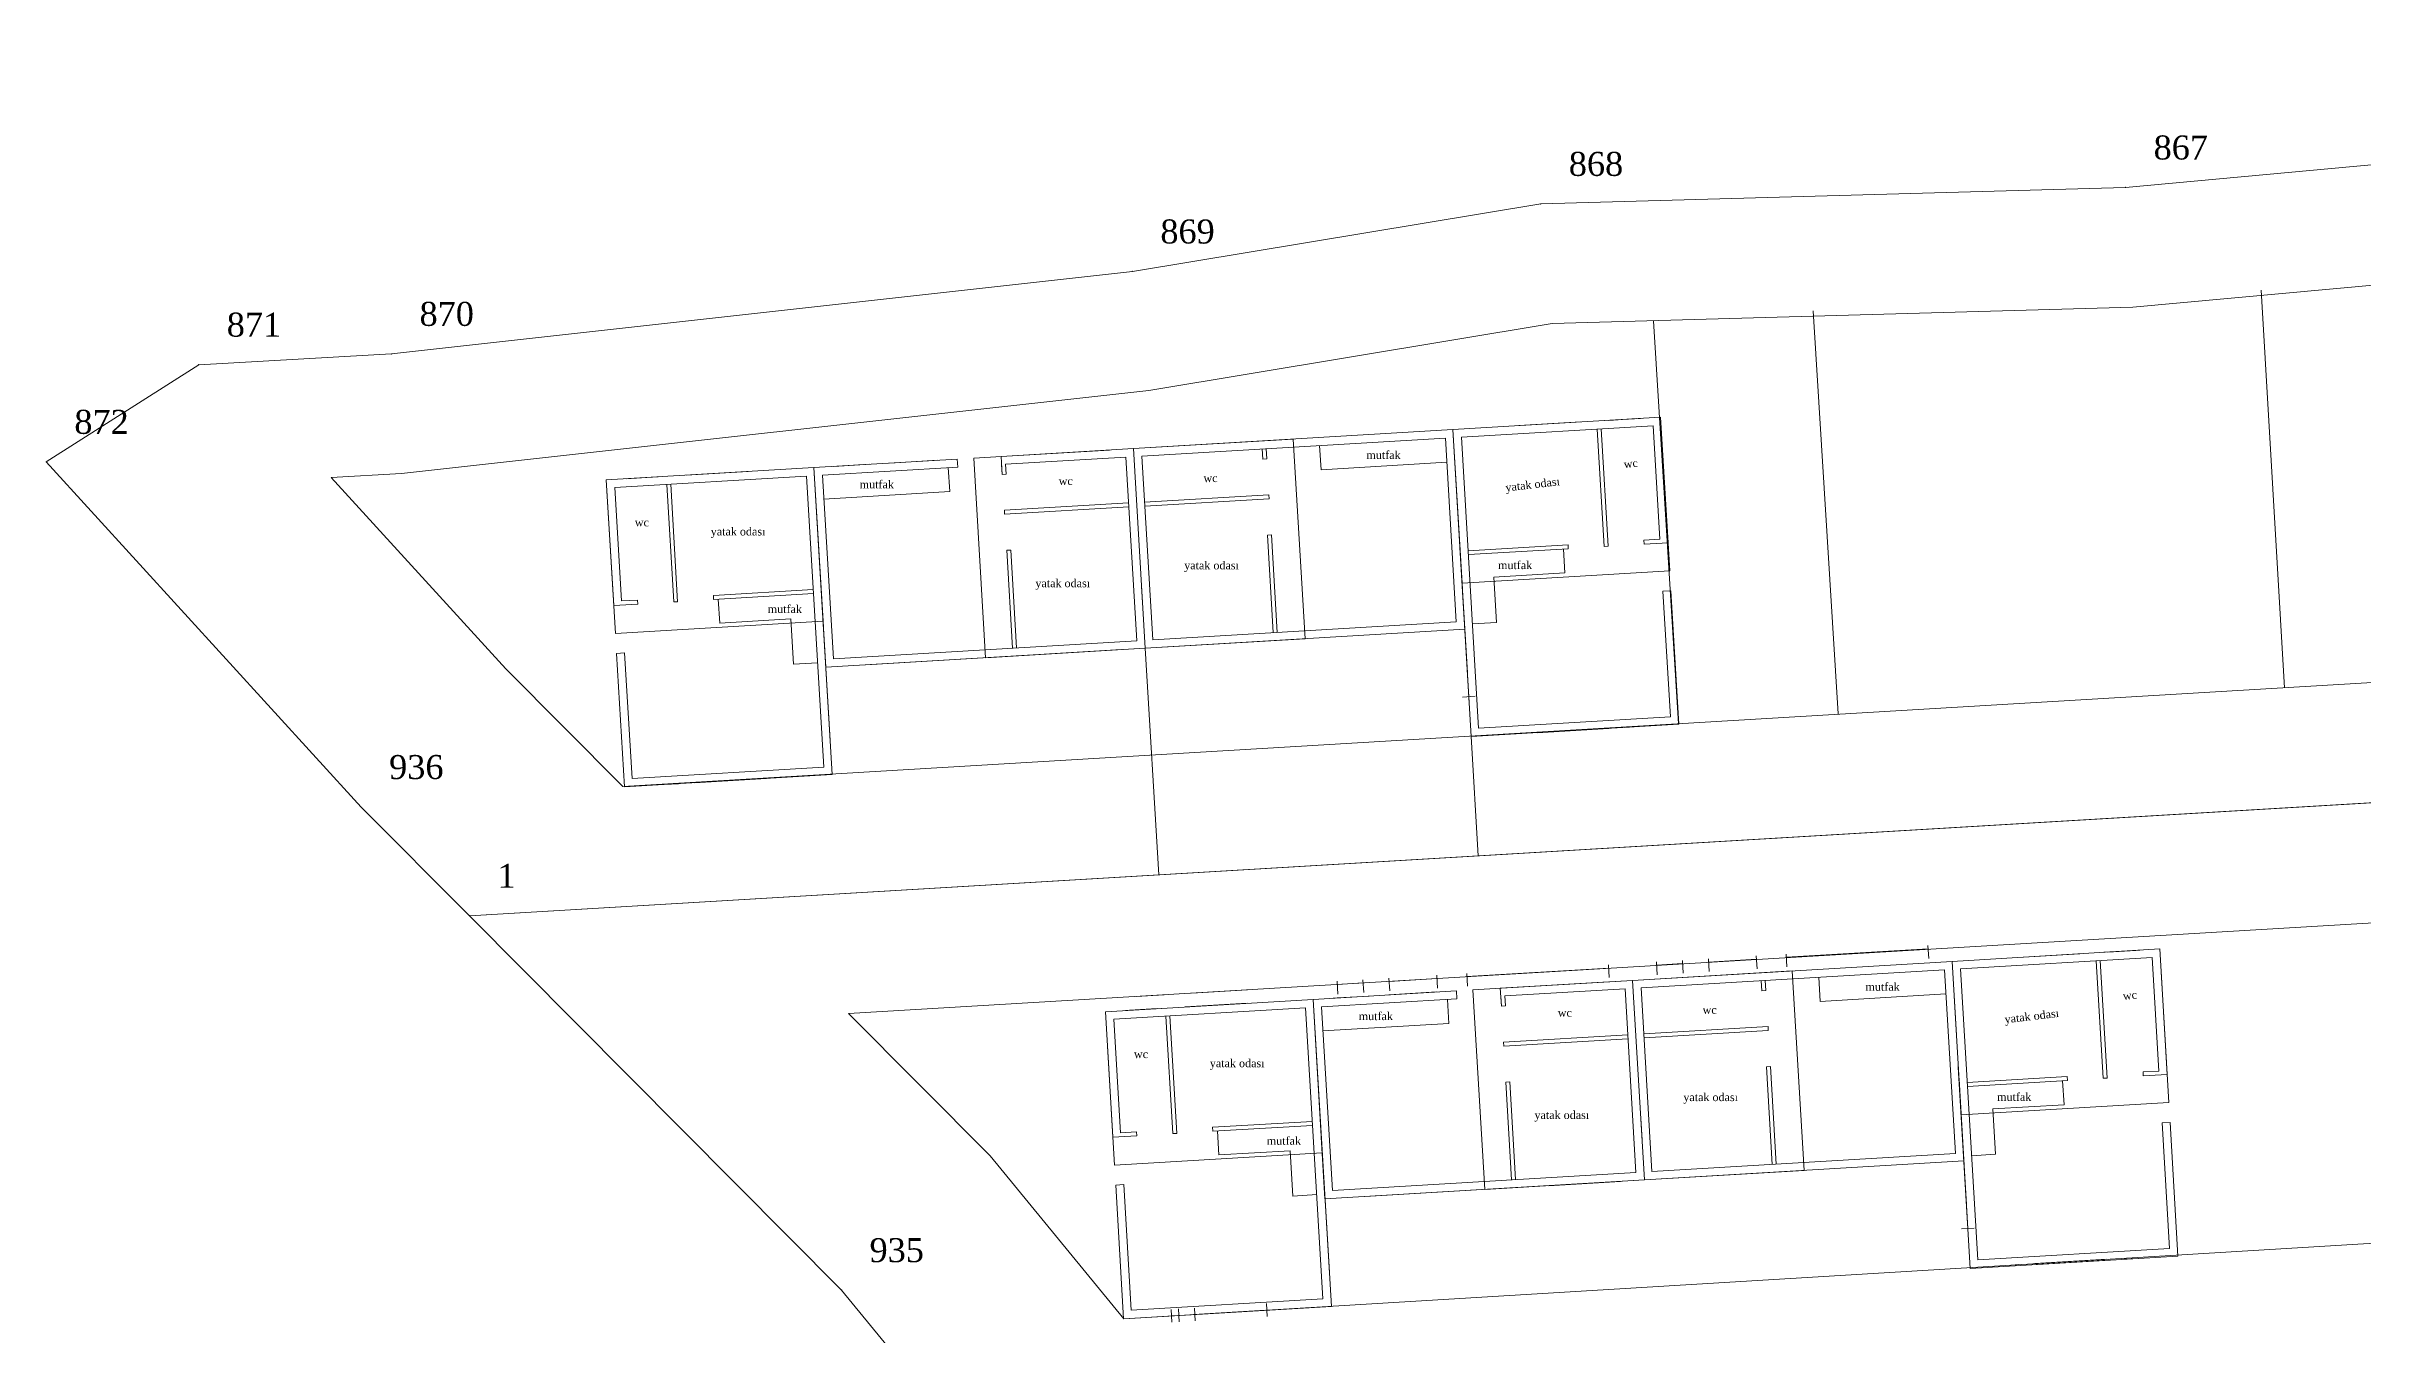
# Model space of a CAD drawing. Header units: metres. Extents: x 566281 to 566551, y 4178515 to 4178592.
# Drawn here: x 566396.6 to 566454.5, y 4178558.5 to 4178590.7 of the extents above; entities that cross this region are included whole.
import ezdxf

# ---------------------------------------------------------------- set-up
doc = ezdxf.new("R2010")
doc.units = ezdxf.units.M
doc.layers.get('0').update_dxf_attribs({"color": 5, "lineweight": 0})
for name, color, linetype, lineweight in [('ADA_SINIR', 5, 'Continuous', 0), ('ASMAKAT', 30, 'Continuous', 0), ('BAHÇEDUVARI', 3, 'Continuous', 0), ('BINA_115', 1, 'Continuous', 0), ('CEKME_MESAFESI', 2, 'Continuous', 0), ('DUVAR', 18, 'Continuous', 0), ('NOKTA', 7, 'Continuous', 0), ('NOKTA_NO', 8, 'Continuous', 0), ('PARSEL_BOLME', 1, 'Continuous', 0), ('PARSEL_SINIR', 3, 'Continuous', 0), ('TASLAK_DUVAR', 7, 'Continuous', 0), ('TASLAK_KAPI', 1, 'Continuous', 0), ('TASLAK_PENCERE', 3, 'Continuous', 0), ('TEZGAH', 157, 'Continuous', 0), ('YAZI', 132, 'Continuous', 0)]:
    doc.layers.add(name, color=color, linetype=linetype, lineweight=lineweight)
doc.styles.get("Standard").update_dxf_attribs({"font": 'times.ttf'})

msp = doc.modelspace()

# ---------------------------------------------------------------- linework, layer by layer
for p, q in [((566435.35, 4178581.151), (566435.525, 4178578.212)), ((566435.45, 4178581.157), (566435.625, 4178578.218)), ((566412.088, 4178579.767), (566412.263, 4178576.828)), ((566412.188, 4178579.773), (566412.362, 4178576.834)), ((566434.621, 4178578.258), (566434.626, 4178578.158)), ((566436.517, 4178578.371), (566436.523, 4178578.271)), ((566413.255, 4178576.987), (566413.261, 4178576.888)), ((566411.358, 4178576.875), (566411.364, 4178576.775)), ((566447.827, 4178567.855), (566448.002, 4178564.916)), ((566447.927, 4178567.861), (566448.102, 4178564.922)), ((566424.565, 4178566.472), (566424.74, 4178563.533)), ((566424.665, 4178566.478), (566424.84, 4178563.539)), ((566447.098, 4178564.962), (566447.104, 4178564.863)), ((566448.995, 4178565.075), (566449, 4178564.975)), ((566425.732, 4178563.692), (566425.738, 4178563.592)), ((566423.836, 4178563.579), (566423.842, 4178563.479))]:
    msp.add_line(p, q)
for points in [[(566432.123, 4178578.109, 0), (566434.621, 4178578.258, 0)], [(566432.129, 4178578.01, 0), (566434.626, 4178578.158, 0)], [(566436.517, 4178578.371, 0), (566436.916, 4178578.395, 0)], [(566415.752, 4178577.136, 0), (566413.255, 4178576.987, 0)], [(566415.758, 4178577.036, 0), (566413.261, 4178576.888, 0)], [(566436.994, 4178577.097, 0), (566437.193, 4178577.109, 0)], [(566411.358, 4178576.875, 0), (566410.959, 4178576.851, 0)], [(566411.036, 4178575.553, 0), (566410.837, 4178575.541, 0)], [(566444.601, 4178564.814, 0), (566447.098, 4178564.962, 0)], [(566444.606, 4178564.714, 0), (566447.104, 4178564.863, 0)], [(566448.995, 4178565.075, 0), (566449.394, 4178565.099, 0)], [(566428.23, 4178563.84, 0), (566425.732, 4178563.692, 0)], [(566428.236, 4178563.74, 0), (566425.738, 4178563.592, 0)], [(566449.471, 4178563.801, 0), (566449.671, 4178563.813, 0)], [(566423.836, 4178563.579, 0), (566423.436, 4178563.555, 0)], [(566423.514, 4178562.258, 0), (566423.314, 4178562.246, 0)]]:
    msp.add_polyline3d(points)
at = {"layer": 'ADA_SINIR'}
msp.add_polyline3d([(566455.39, 4178543.76, 0), (566446.28, 4178534.52, 0), (566439.05, 4178526.23, 0), (566435.89, 4178520.41, 0), (566432.46, 4178537.17, 0), (566428.54, 4178544.88, 0), (566419.7, 4178555.67, 0), (566416.46, 4178559.62, 0), (566407.16, 4178568.98, 0), (566404.45, 4178571.7, 0), (566396.58, 4178580.33, 0), (566396.58, 4178580.33, 0), (566400.39, 4178582.76, 0), (566405.21, 4178583.03, 0), (566423.73, 4178585.09, 0), (566433.94, 4178586.78, 0), (566448.56, 4178587.19, 0), (566462.47, 4178588.47, 0)], dxfattribs=at)
at = {"layer": 'ASMAKAT'}
for points in [[(566437.164, 4178577.607, 0), (566431.971, 4178577.298, 0), (566431.743, 4178581.137, 0), (566436.935, 4178581.445, 0), (566437.164, 4178577.607, 0)], [(566437.164, 4178577.607, 0), (566431.971, 4178577.298, 0), (566431.743, 4178581.137, 0), (566436.935, 4178581.445, 0), (566437.164, 4178577.607, 0)], [(566420.061, 4178575.433, 0), (566424.054, 4178575.671, 0), (566423.757, 4178580.662, 0), (566419.764, 4178580.424, 0), (566420.061, 4178575.433, 0)], [(566424.054, 4178575.671, 0), (566428.047, 4178575.908, 0), (566427.75, 4178580.899, 0), (566423.757, 4178580.662, 0), (566424.054, 4178575.671, 0)], [(566410.807, 4178576.04, 0), (566416, 4178576.349, 0), (566415.771, 4178580.187, 0), (566410.579, 4178579.878, 0), (566410.807, 4178576.04, 0)], [(566410.807, 4178576.04, 0), (566416, 4178576.349, 0), (566415.771, 4178580.187, 0), (566410.579, 4178579.878, 0), (566410.807, 4178576.04, 0)], [(566449.641, 4178564.312, 0), (566444.448, 4178564.003, 0), (566444.22, 4178567.841, 0), (566449.413, 4178568.15, 0), (566449.641, 4178564.312, 0)], [(566449.641, 4178564.312, 0), (566444.448, 4178564.003, 0), (566444.22, 4178567.841, 0), (566449.413, 4178568.15, 0), (566449.641, 4178564.312, 0)], [(566432.538, 4178562.137, 0), (566436.531, 4178562.375, 0), (566436.234, 4178567.366, 0), (566432.241, 4178567.129, 0), (566432.538, 4178562.137, 0)], [(566436.531, 4178562.375, 0), (566440.524, 4178562.612, 0), (566440.227, 4178567.603, 0), (566436.234, 4178567.366, 0), (566436.531, 4178562.375, 0)], [(566423.284, 4178562.744, 0), (566428.477, 4178563.053, 0), (566428.249, 4178566.891, 0), (566423.056, 4178566.582, 0), (566423.284, 4178562.744, 0)], [(566423.284, 4178562.744, 0), (566428.477, 4178563.053, 0), (566428.249, 4178566.891, 0), (566423.056, 4178566.582, 0), (566423.284, 4178562.744, 0)]]:
    msp.add_polyline3d(points, close=True, dxfattribs=at)
at = {"layer": 'BAHÇEDUVARI'}
for p, q in [((566424.054, 4178575.671), (566424.391, 4178570.005)), ((566432.199, 4178573.46), (566432.377, 4178570.48))]:
    msp.add_line(p, q, dxfattribs=at)
for points in [[(566452.534, 4178574.682, 0), (566451.948, 4178584.621, 0)], [(566441.374, 4178574.031, 0), (566440.747, 4178584.106, 0)]]:
    msp.add_polyline3d(points, dxfattribs=at)
at = {"layer": 'BINA_115'}
for p, q in [((566431.743, 4178581.137), (566436.935, 4178581.445)), ((566432.199, 4178573.46), (566431.743, 4178581.137)), ((566415.771, 4178580.187), (566410.579, 4178579.878)), ((566416.228, 4178572.51), (566415.771, 4178580.187)), ((566437.392, 4178573.769), (566432.199, 4178573.46)), ((566411.035, 4178572.202), (566416.228, 4178572.51)), ((566444.22, 4178567.841), (566449.413, 4178568.15)), ((566444.677, 4178560.164), (566444.22, 4178567.841)), ((566428.249, 4178566.891), (566423.056, 4178566.582)), ((566428.705, 4178559.215), (566428.249, 4178566.891)), ((566449.869, 4178560.473), (566444.677, 4178560.164)), ((566423.513, 4178558.906), (566428.705, 4178559.215))]:
    msp.add_line(p, q, dxfattribs=at)
for points in [[(566420.45, 4178580.465, 0), (566423.757, 4178580.662, 0), (566424.054, 4178575.671, 0), (566416.068, 4178575.196, 0), (566416.068, 4178575.196, 0), (566415.771, 4178580.187, 0), (566419.352, 4178580.4, 0)], [(566432.927, 4178567.169, 0), (566436.234, 4178567.366, 0), (566436.531, 4178562.375, 0), (566428.545, 4178561.9, 0), (566428.545, 4178561.9, 0), (566428.249, 4178566.891, 0), (566431.829, 4178567.104, 0)]]:
    msp.add_polyline3d(points, dxfattribs=at)
at = {"layer": 'CEKME_MESAFESI'}
for points in [[(566405.46, 4178580.039, 0), (566424.141, 4178582.117, 0), (566434.228, 4178583.787, 0), (566448.74, 4178584.194, 0), (566462.398, 4178585.451, 0), (566472.943, 4178583.97, 0), (566489.228, 4178584, 0), (566502.828, 4178585.133, 0), (566517.699, 4178586.372, 0), (566526.9, 4178587.244, 0), (566539.77, 4178587.649, 0), (566541.424, 4178582.061, 0), (566543.051, 4178580.067, 0), (566410.996, 4178572.213, 0), (566408.07, 4178575.151, 0), (566403.702, 4178579.941, 0), (566405.46, 4178580.039, 0)], [(566423.513, 4178558.906, 0), (566420.175, 4178562.975, 0), (566416.635, 4178566.538, 0), (566529.75, 4178573.265, 0), (566524.255, 4178570.716, 0), (566516.762, 4178564.541, 0), (566423.513, 4178558.906, 0)]]:
    msp.add_polyline3d(points, close=True, dxfattribs=at)
at = {"layer": 'DUVAR'}
for p, q in [((566420.45, 4178580.465), (566420.476, 4178580.016)), ((566426.976, 4178580.653), (566426.991, 4178580.398)), ((566427.076, 4178580.659), (566427.091, 4178580.404)), ((566428.41, 4178580.738), (566428.446, 4178580.133)), ((566419.128, 4178580.186), (566419.164, 4178579.587)), ((566419.352, 4178580.4), (566419.364, 4178580.2)), ((566420.462, 4178580.265), (566420.476, 4178580.016)), ((566420.476, 4178580.016), (566420.576, 4178580.022)), ((566420.562, 4178580.271), (566420.576, 4178580.022)), ((566427.091, 4178580.404), (566426.991, 4178580.398)), ((566431.591, 4178580.321), (566428.446, 4178580.133)), ((566416.018, 4178579.4), (566419.164, 4178579.587)), ((566420.53, 4178579.118), (566423.637, 4178579.303)), ((566427.145, 4178579.505), (566424.037, 4178579.321)), ((566427.151, 4178579.406), (566424.043, 4178579.221)), ((566427.145, 4178579.505), (566427.151, 4178579.406)), ((566420.53, 4178579.118), (566420.536, 4178579.018)), ((566420.536, 4178579.018), (566423.643, 4178579.203)), ((566420.589, 4178578.12), (566420.689, 4178578.126)), ((566420.589, 4178578.12), (566420.735, 4178575.673)), ((566420.689, 4178578.126), (566420.835, 4178575.679)), ((566427.204, 4178578.507), (566427.104, 4178578.501)), ((566427.104, 4178578.501), (566427.25, 4178576.061)), ((566427.204, 4178578.507), (566427.349, 4178576.067)), ((566435.625, 4178578.218), (566435.525, 4178578.212)), ((566435.625, 4178578.218), (566435.525, 4178578.212)), ((566437.122, 4178578.307), (566436.523, 4178578.271)), ((566410.765, 4178576.739), (566411.364, 4178576.775)), ((566412.263, 4178576.828), (566412.362, 4178576.834)), ((566412.263, 4178576.828), (566412.362, 4178576.834)), ((566431.829, 4178567.104), (566431.841, 4178566.904)), ((566432.927, 4178567.169), (566432.954, 4178566.721)), ((566439.453, 4178567.357), (566439.469, 4178567.102)), ((566439.568, 4178567.108), (566439.469, 4178567.102)), ((566439.553, 4178567.363), (566439.568, 4178567.108)), ((566440.887, 4178567.442), (566440.923, 4178566.838)), ((566431.605, 4178566.89), (566431.641, 4178566.291)), ((566432.939, 4178566.97), (566432.954, 4178566.721)), ((566432.954, 4178566.721), (566433.054, 4178566.727)), ((566433.039, 4178566.976), (566433.054, 4178566.727)), ((566444.068, 4178567.025), (566440.923, 4178566.838)), ((566428.495, 4178566.104), (566431.641, 4178566.291)), ((566433.007, 4178565.822), (566436.115, 4178566.007)), ((566439.622, 4178566.21), (566436.515, 4178566.025)), ((566439.628, 4178566.11), (566436.521, 4178565.925)), ((566439.622, 4178566.21), (566439.628, 4178566.11)), ((566433.007, 4178565.822), (566433.013, 4178565.722)), ((566433.013, 4178565.722), (566436.12, 4178565.907)), ((566433.067, 4178564.824), (566433.166, 4178564.83)), ((566433.067, 4178564.824), (566433.212, 4178562.378)), ((566433.166, 4178564.83), (566433.312, 4178562.384)), ((566439.681, 4178565.212), (566439.582, 4178565.206)), ((566439.582, 4178565.206), (566439.727, 4178562.765)), ((566439.681, 4178565.212), (566439.827, 4178562.771)), ((566448.102, 4178564.922), (566448.002, 4178564.916)), ((566448.102, 4178564.922), (566448.002, 4178564.916)), ((566449.599, 4178565.011), (566449, 4178564.975)), ((566423.243, 4178563.444), (566423.842, 4178563.479)), ((566424.74, 4178563.533), (566424.84, 4178563.539)), ((566424.74, 4178563.533), (566424.84, 4178563.539))]:
    msp.add_line(p, q, dxfattribs=at)
at = {"layer": 'NOKTA'}
for p in [(566448.56, 4178587.19), (566433.94, 4178586.78), (566423.73, 4178585.09), (566400.39, 4178582.76), (566405.21, 4178583.03), (566396.58, 4178580.33), (566404.45, 4178571.7), (566407.16, 4178568.98), (566416.46, 4178559.62)]:
    msp.add_point(p, dxfattribs=at)
at = {"layer": 'PARSEL_BOLME'}
msp.add_line((566407.16, 4178568.98), (566549.08, 4178577.42), dxfattribs=at)
at = {"layer": 'PARSEL_SINIR'}
for points in [[(566396.58, 4178580.33, 0), (566400.39, 4178582.76, 0), (566405.21, 4178583.03, 0), (566423.73, 4178585.09, 0), (566433.94, 4178586.78, 0), (566448.56, 4178587.19, 0), (566462.47, 4178588.47, 0), (566473.15, 4178586.97, 0), (566489.1, 4178587, 0), (566502.79, 4178588.14, 0), (566517.43, 4178589.36, 0), (566526.71, 4178590.24, 0), (566541.99, 4178590.72, 0), (566544.13, 4178583.49, 0), (566549.08, 4178577.42, 0), (566407.16, 4178568.98, 0), (566404.45, 4178571.7, 0), (566396.58, 4178580.33, 0)], [(566407.16, 4178568.98, 0), (566549.08, 4178577.42, 0), (566542.44, 4178573.64, 0), (566526.94, 4178566.45, 0), (566521.31, 4178561.81, 0), (566419.7, 4178555.67, 0), (566416.46, 4178559.62, 0), (566407.16, 4178568.98, 0)]]:
    msp.add_polyline3d(points, close=True, dxfattribs=at)
at = {"layer": 'TASLAK_DUVAR'}
for points in [[(566424.054, 4178575.671, 0), (566432.04, 4178576.146, 0), (566431.743, 4178581.137, 0), (566423.757, 4178580.662, 0), (566424.054, 4178575.671, 0)], [(566424.242, 4178575.882, 0), (566431.828, 4178576.333, 0), (566431.555, 4178580.925, 0), (566423.969, 4178580.474, 0), (566424.242, 4178575.882, 0)], [(566436.531, 4178562.375, 0), (566444.517, 4178562.85, 0), (566444.22, 4178567.841, 0), (566436.234, 4178567.366, 0), (566436.531, 4178562.375, 0)], [(566436.719, 4178562.586, 0), (566444.306, 4178563.038, 0), (566444.033, 4178567.629, 0), (566436.446, 4178567.178, 0), (566436.719, 4178562.586, 0)]]:
    msp.add_polyline3d(points, close=True, dxfattribs=at)
for points in [[(566437.193, 4178577.109, 0), (566437.392, 4178573.769, 0), (566437.392, 4178573.769, 0), (566432.199, 4178573.46, 0), (566431.743, 4178581.137, 0), (566436.935, 4178581.445, 0), (566437.122, 4178578.307, 0)], [(566436.994, 4178577.097, 0), (566437.181, 4178573.957, 0), (566437.181, 4178573.957, 0), (566432.387, 4178573.672, 0), (566431.954, 4178580.949, 0), (566436.748, 4178581.234, 0), (566436.916, 4178578.395, 0)], [(566420.45, 4178580.465, 0), (566423.757, 4178580.662, 0), (566424.054, 4178575.67, 0), (566416.068, 4178575.196, 0), (566416.068, 4178575.196, 0), (566415.771, 4178580.187, 0), (566419.352, 4178580.4, 0)], [(566420.562, 4178580.271, 0), (566423.569, 4178580.45, 0), (566423.842, 4178575.858, 0), (566416.256, 4178575.407, 0), (566416.256, 4178575.407, 0), (566415.982, 4178579.999, 0), (566419.364, 4178580.2, 0)], [(566410.837, 4178575.541, 0), (566411.035, 4178572.202, 0), (566411.035, 4178572.202, 0), (566416.228, 4178572.51, 0), (566415.771, 4178580.187, 0), (566410.579, 4178579.878, 0), (566410.765, 4178576.739, 0)], [(566411.036, 4178575.553, 0), (566411.223, 4178572.413, 0), (566411.223, 4178572.413, 0), (566416.016, 4178572.698, 0), (566415.584, 4178579.975, 0), (566410.79, 4178579.69, 0), (566410.959, 4178576.851, 0)], [(566449.671, 4178563.813, 0), (566449.869, 4178560.473, 0), (566449.869, 4178560.473, 0), (566444.677, 4178560.164, 0), (566444.22, 4178567.841, 0), (566449.413, 4178568.15, 0), (566449.599, 4178565.011, 0)], [(566449.471, 4178563.801, 0), (566449.658, 4178560.661, 0), (566449.658, 4178560.661, 0), (566444.865, 4178560.376, 0), (566444.432, 4178567.653, 0), (566449.225, 4178567.938, 0), (566449.394, 4178565.099, 0)], [(566432.927, 4178567.169, 0), (566436.234, 4178567.366, 0), (566436.531, 4178562.375, 0), (566428.545, 4178561.9, 0), (566428.545, 4178561.9, 0), (566428.248, 4178566.891, 0), (566431.829, 4178567.104, 0)], [(566433.039, 4178566.976, 0), (566436.046, 4178567.154, 0), (566436.32, 4178562.563, 0), (566428.733, 4178562.111, 0), (566428.733, 4178562.111, 0), (566428.46, 4178566.703, 0), (566431.841, 4178566.904, 0)], [(566423.314, 4178562.246, 0), (566423.512, 4178558.906, 0), (566423.512, 4178558.906, 0), (566428.705, 4178559.215, 0), (566428.249, 4178566.891, 0), (566423.056, 4178566.582, 0), (566423.243, 4178563.444, 0)], [(566423.514, 4178562.258, 0), (566423.7, 4178559.117, 0), (566423.7, 4178559.117, 0), (566428.494, 4178559.402, 0), (566428.061, 4178566.68, 0), (566423.268, 4178566.395, 0), (566423.436, 4178563.555, 0)]]:
    msp.add_polyline3d(points, dxfattribs=at)
at = {"layer": 'TASLAK_KAPI'}
for p, q in [((566436.436, 4178581.416), (566435.538, 4178581.362)), ((566411.078, 4178579.908), (566411.976, 4178579.961)), ((566416.27, 4178580.216), (566417.168, 4178580.27)), ((566448.914, 4178568.12), (566448.015, 4178568.067)), ((566423.555, 4178566.612), (566424.454, 4178566.665)), ((566428.747, 4178566.921), (566429.646, 4178566.974))]:
    msp.add_line(p, q, dxfattribs=at)
at = {"layer": 'TASLAK_PENCERE'}
for p, q in [((566434.939, 4178581.327), (566433.39, 4178581.235)), ((566436.336, 4178581.41), (566435.638, 4178581.368)), ((566420.45, 4178580.465), (566423.158, 4178580.626)), ((566411.178, 4178579.914), (566411.876, 4178579.955)), ((566412.575, 4178579.997), (566414.124, 4178580.089)), ((566416.37, 4178580.222), (566417.019, 4178580.261)), ((566417.668, 4178580.3), (566418.865, 4178580.371)), ((566432.104, 4178575.057), (566431.9, 4178578.491)), ((566432.149, 4178574.309), (566431.9, 4178578.491)), ((566432.14, 4178574.458), (566431.918, 4178578.192)), ((566416.177, 4178573.359), (566415.929, 4178577.541)), ((566431.98, 4178577.144), (566431.948, 4178577.693)), ((566423.995, 4178576.669), (566423.962, 4178577.218)), ((566416.009, 4178576.194), (566415.976, 4178576.743)), ((566417.066, 4178575.255), (566421.259, 4178575.504)), ((566421.658, 4178575.528), (566423.455, 4178575.635)), ((566432.3, 4178574.468), (566431.98, 4178574.449)), ((566435.643, 4178573.665), (566433.847, 4178573.558)), ((566436.394, 4178573.71), (566436.043, 4178573.689)), ((566412.784, 4178572.306), (566414.581, 4178572.412)), ((566412.033, 4178572.261), (566412.384, 4178572.282)), ((566432.095, 4178567.459), (566435.638, 4178567.673)), ((566435.653, 4178567.434), (566435.634, 4178567.753)), ((566436.851, 4178567.506), (566436.832, 4178567.825)), ((566436.836, 4178567.746), (566437.485, 4178567.785)), ((566437.5, 4178567.545), (566437.48, 4178567.865)), ((566438.148, 4178567.584), (566438.129, 4178567.904)), ((566438.134, 4178567.824), (566439.332, 4178567.896)), ((566439.346, 4178567.657), (566439.327, 4178567.976)), ((566440.095, 4178567.702), (566440.076, 4178568.021)), ((566440.08, 4178567.942), (566443.624, 4178568.156)), ((566443.638, 4178567.916), (566443.619, 4178568.236)), ((566447.416, 4178568.031), (566445.867, 4178567.939)), ((566448.814, 4178568.114), (566448.115, 4178568.073)), ((566425.22, 4178567.044), (566426.605, 4178567.127)), ((566428.865, 4178567.023), (566428.846, 4178567.343)), ((566428.851, 4178567.263), (566429.5, 4178567.302)), ((566429.514, 4178567.063), (566429.495, 4178567.382)), ((566430.163, 4178567.102), (566430.144, 4178567.421)), ((566430.149, 4178567.341), (566431.346, 4178567.414)), ((566431.361, 4178567.174), (566431.342, 4178567.494)), ((566432.109, 4178567.22), (566432.09, 4178567.539)), ((566432.927, 4178567.169), (566435.635, 4178567.33)), ((566423.655, 4178566.618), (566424.354, 4178566.659)), ((566423.822, 4178566.959), (566424.521, 4178567.001)), ((566425.053, 4178566.701), (566426.602, 4178566.793)), ((566428.847, 4178566.927), (566429.496, 4178566.965)), ((566430.145, 4178567.004), (566431.343, 4178567.075)), ((566444.582, 4178561.762), (566444.377, 4178565.196)), ((566444.626, 4178561.013), (566444.377, 4178565.196)), ((566444.617, 4178561.163), (566444.395, 4178564.896)), ((566428.655, 4178560.063), (566428.406, 4178564.246)), ((566444.458, 4178563.848), (566444.425, 4178564.397)), ((566436.472, 4178563.373), (566436.439, 4178563.922)), ((566428.486, 4178562.898), (566428.453, 4178563.447)), ((566429.544, 4178561.959), (566433.736, 4178562.209)), ((566434.135, 4178562.232), (566435.932, 4178562.339)), ((566444.777, 4178561.172), (566444.458, 4178561.153)), ((566445.705, 4178560.247), (566445.892, 4178560.258)), ((566446.291, 4178560.282), (566448.088, 4178560.391)), ((566448.121, 4178560.369), (566446.324, 4178560.262)), ((566448.871, 4178560.414), (566448.52, 4178560.393)), ((566424.511, 4178558.965), (566424.862, 4178558.986)), ((566424.715, 4178558.818), (566424.696, 4178559.138)), ((566424.705, 4178558.978), (566424.893, 4178558.989)), ((566424.902, 4178558.83), (566424.883, 4178559.149)), ((566425.261, 4178559.01), (566427.058, 4178559.117)), ((566425.302, 4178558.854), (566425.282, 4178559.173)), ((566425.292, 4178559.013), (566427.089, 4178559.122)), ((566427.098, 4178558.962), (566427.079, 4178559.282))]:
    msp.add_line(p, q, dxfattribs=at)
at = {"layer": 'TEZGAH'}
for p, q in [((566434.509, 4178578.151), (566434.545, 4178577.552)), ((566432.831, 4178576.313), (566432.764, 4178577.446)), ((566413.378, 4178576.895), (566413.414, 4178576.296)), ((566415.262, 4178575.268), (566415.195, 4178576.402)), ((566432.831, 4178576.313), (566432.232, 4178576.277)), ((566415.262, 4178575.268), (566415.861, 4178575.303)), ((566446.986, 4178564.856), (566447.022, 4178564.257)), ((566445.309, 4178563.017), (566445.241, 4178564.151)), ((566425.856, 4178563.599), (566425.891, 4178563)), ((566427.74, 4178561.972), (566427.672, 4178563.106)), ((566445.309, 4178563.017), (566444.71, 4178562.981)), ((566427.74, 4178561.972), (566428.339, 4178562.008))]:
    msp.add_line(p, q, dxfattribs=at)
for points in [[(566432.764, 4178577.446, 0), (566434.545, 4178577.552, 0)], [(566415.195, 4178576.402, 0), (566413.414, 4178576.296, 0)], [(566445.241, 4178564.151, 0), (566447.022, 4178564.257, 0)], [(566427.672, 4178563.106, 0), (566425.891, 4178563, 0)]]:
    msp.add_polyline3d(points, dxfattribs=at)
at = {"layer": 'YAZI'}
msp.add_polyline3d([(566437.381, 4178573.783, 0), (566436.755, 4178583.858, 0)], dxfattribs=at)

# ---------------------------------------------------------------- texts
for s, p in [('yatak odası', (566433.068, 4178579.586)), ('wc', (566436.026, 4178580.168)), ('yatak odası', (566445.546, 4178566.29)), ('wc', (566448.503, 4178566.872))]:
    msp.add_text(s, height=0.2, rotation=6.80676).set_placement(p)
for s, p in [('wc', (566411.292, 4178578.717)), ('yatak odası', (566413.189, 4178578.49)), ('wc', (566423.769, 4178565.422)), ('yatak odası', (566425.666, 4178565.194))]:
    msp.add_text(s, height=0.2).set_placement(p)
at = {"layer": 'NOKTA_NO'}
for s, p in [('868', (566434.64, 4178587.48)), ('867', (566449.26, 4178587.89)), ('869', (566424.43, 4178585.79)), ('871', (566401.09, 4178583.46)), ('870', (566405.91, 4178583.73)), ('872', (566397.28, 4178581.03)), ('936', (566405.15, 4178572.4)), ('1', (566407.86, 4178569.68)), ('935', (566417.16, 4178560.32))]:
    msp.add_text(s, height=0.6, dxfattribs=at).set_placement(p)
at = {"layer": 'YAZI'}
for s, p in [('mutfak', (566429.581, 4178580.402)), ('mutfak', (566416.912, 4178579.667)), ('wc', (566421.888, 4178579.753)), ('wc', (566425.508, 4178579.825)), ('yatak odası', (566425.026, 4178577.642)), ('mutfak', (566432.87, 4178577.648)), ('yatak odası', (566421.305, 4178577.196)), ('mutfak', (566414.614, 4178576.55)), ('mutfak', (566442.058, 4178567.106)), ('mutfak', (566429.389, 4178566.371)), ('wc', (566434.365, 4178566.457)), ('wc', (566437.985, 4178566.53)), ('yatak odası', (566437.503, 4178564.346)), ('mutfak', (566445.348, 4178564.352)), ('yatak odası', (566433.782, 4178563.9)), ('mutfak', (566427.091, 4178563.254))]:
    msp.add_text(s, height=0.2, dxfattribs=at).set_placement(p)

doc.saveas('drawing.dxf')
